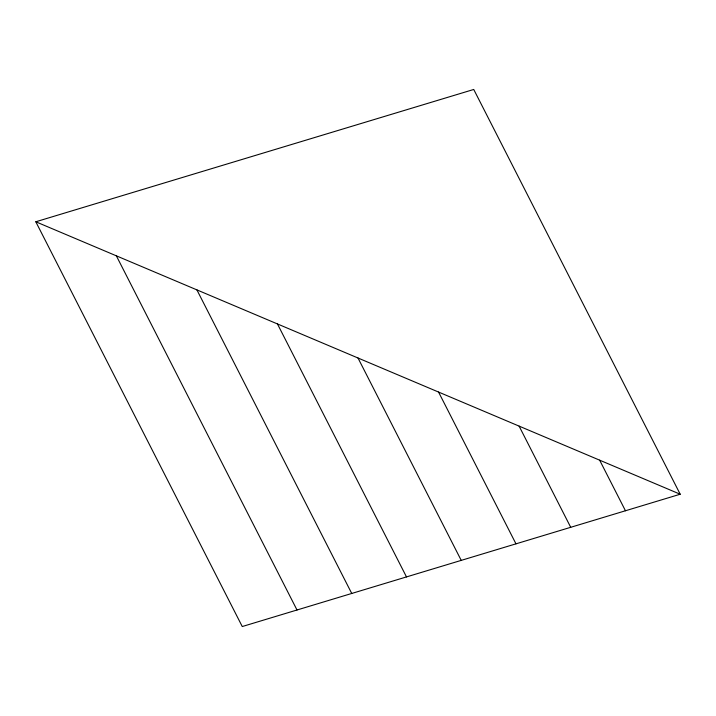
<?xml version="1.0" encoding="UTF-8"?>
<svg xmlns="http://www.w3.org/2000/svg" width="716" height="716" viewBox="0 0 716 716"><rect width="100%" height="100%" fill="white"/><g stroke="black" fill="none" stroke-linecap="round" stroke-linejoin="round"><path stroke-width="1.07" d="M35.8 221.772L473.741 89.464L680.2 494.228L242.259 626.536L35.8 221.772L680.2 494.228M599.65 460.173L625.462 510.768M519.1 426.118L570.715 527.307M438.55 392.055L515.976 543.847M358 358L461.229 560.386M277.45 323.945L406.491 576.926M196.9 289.882L351.744 593.466M116.35 255.827L297.006 609.996"/></g></svg>
